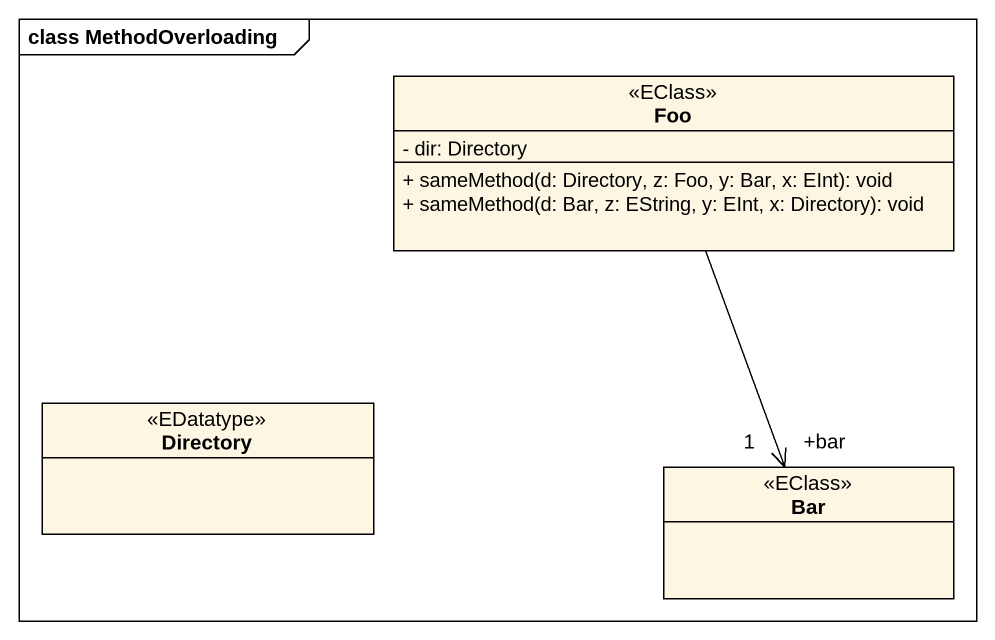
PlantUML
@startuml
mainframe class MethodOverloading
hide circle
hide empty members
skinparam classAttributeIconSize 0
class Foo <<EClass>> {
  - dir: Directory
  + sameMethod(d: Directory, z: Foo, y: Bar, x: EInt): void
  + sameMethod(d: Bar, z: EString, y: EInt, x: Directory): void
}
class Directory <<EDatatype>>
class Bar <<EClass>>
Foo --> "+bar\n1" Bar
@enduml
